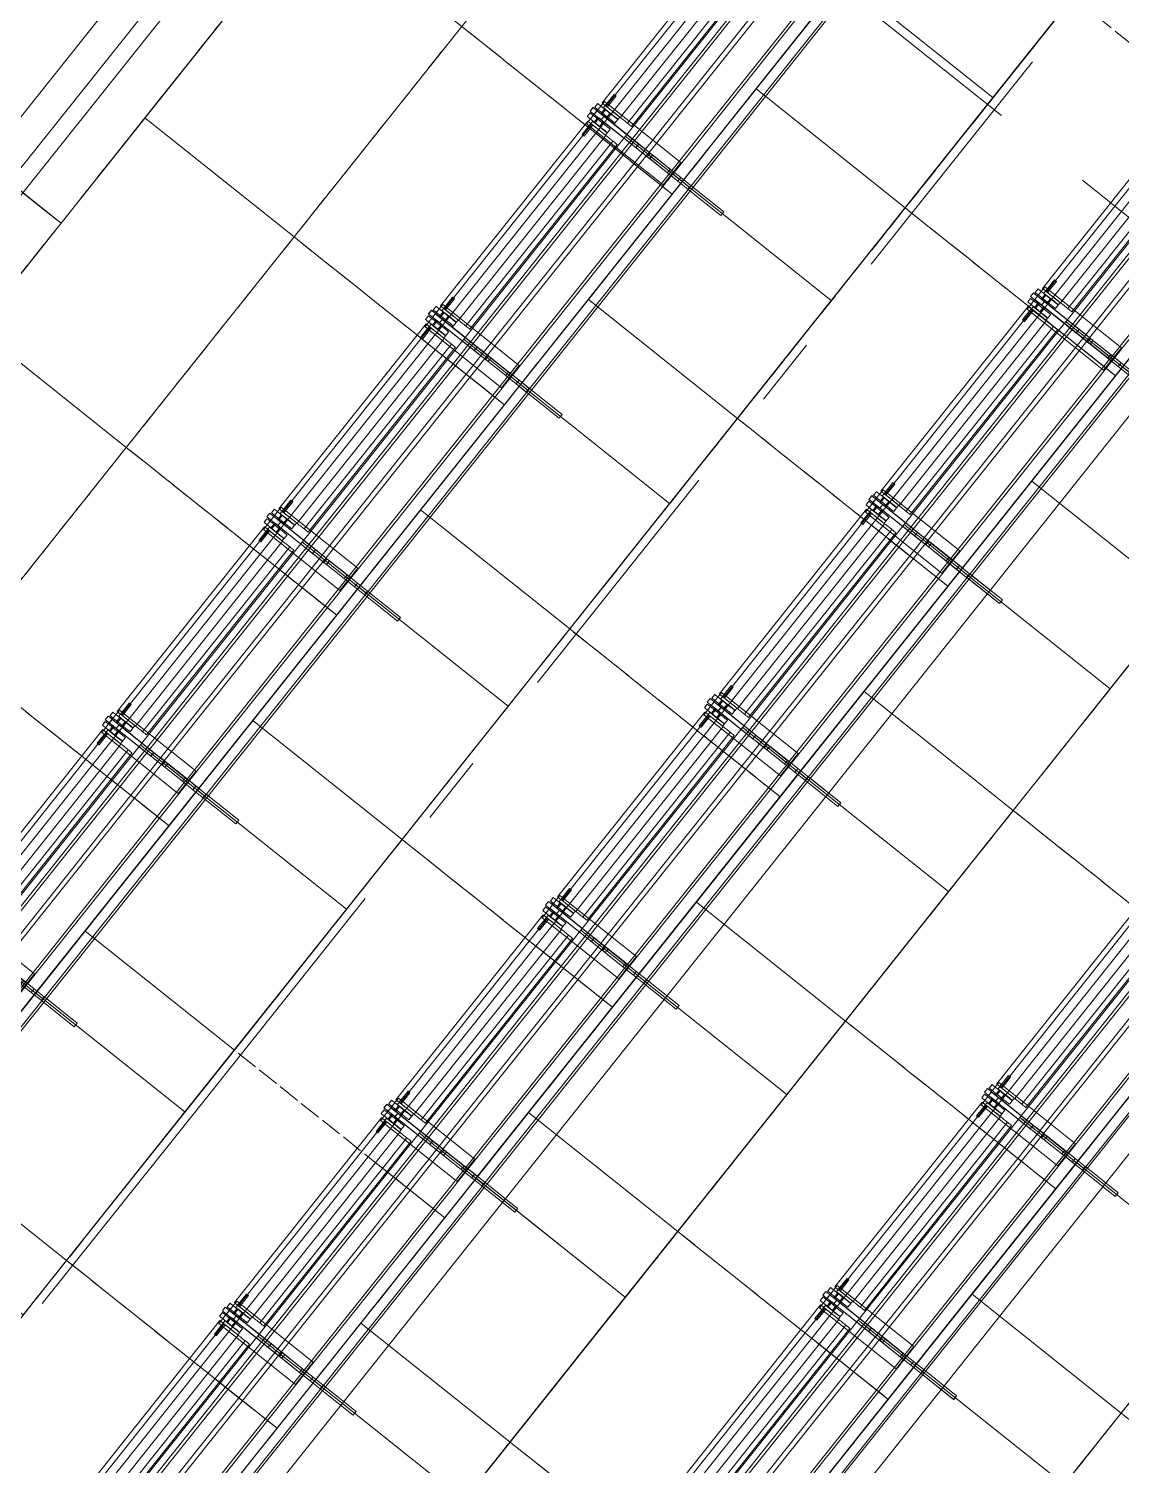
# Model space of a CAD drawing. Header units: millimetres. Extents: x -50172 to 90294, y -80883 to 25069.
# Drawn here: x -13744 to -11511, y -59074 to -56139 of the extents above; entities that cross this region are included whole.
import ezdxf
from ezdxf.enums import TextEntityAlignment as Align

# ---------------------------------------------------------------- set-up
doc = ezdxf.new("R2010")
doc.units = ezdxf.units.MM
doc.header["$MEASUREMENT"] = 0
doc.linetypes.add('Double Dashed', pattern=[1093.611073, 529.166651, -211.666656, 141.111112, -211.666656])
doc.linetypes.add('Hidden Line', pattern=[55, 45, -10])
for name, color, linetype in [('A-25-M_Wall_Ext', 7, 'Continuous'), ('New_A-05-M_Gross_Int_Plant', 7, 'Continuous'), ('New_A-15-MG_Structural_Grid_Phase_2', 7, 'Continuous'), ('New_A-20-M_Floor_Slab', 7, 'Continuous'), ('New_A-35-M_FFE_Fixed', 7, 'Continuous')]:
    doc.layers.add(name, color=color, linetype=linetype)
for name, color, linetype, lineweight in [('A-25-M_Wall_Ext_Pen_No__1', 7, 'Continuous', 13), ('New_A-20-M_Floor_Slab_Pen_No__89', 8, 'Continuous', 20), ('New_A-35-M_FFE_Fixed_Pen_No__1', 7, 'Continuous', 13), ('New_A-35-M_FFE_Fixed_Pen_No__101', 252, 'Continuous', 15), ('New_A-95-P_Drawing_Pen_No__1', 7, 'Continuous', 13), ('New_ArchiCAD Zone Stamps_Pen_No__6', 7, 'Continuous', 35)]:
    doc.layers.add(name, color=color, linetype=linetype, lineweight=lineweight)
for name, color, linetype, lineweight, true_color in [('A-25-M_Wall_Ext_Pen_No__107', 7, 'Continuous', 15, 0xa6a6a6), ('New_A-05-M_Gross_Int_Plant_Pen_No__74', 7, 'Continuous', 20, 0x606060), ('New_A-15-MG_Structural_Grid_Phase_2_Pen_No__222', 7, 'Continuous', 13, 0x65af33), ('New_A-35-M_FFE_Fixed_Pen_No__102', 7, 'Continuous', 15, 0xcccccc)]:
    doc.layers.add(name, color=color, linetype=linetype, lineweight=lineweight, true_color=true_color)
doc.styles.add('GENERATED_STYLE_1', font='')
doc.styles.add('GENERATED_STYLE_3', font='')
doc.styles.add('GENERATED_STYLE_4', font='')
doc.styles.get('GENERATED_STYLE_1').set_extended_font_data('Arial', bold=True)
doc.styles.get('GENERATED_STYLE_3').set_extended_font_data('Arial')
doc.styles.get('GENERATED_STYLE_4').set_extended_font_data('Swis721 BT')
pattern_1 = [(60, (0, 0), (-43.30127, 25), []), (120, (0, 0), (43.30127, 25), [])]

# ---------------------------------------------------------------- blocks, each defined once
blk = doc.blocks.new('Slab_28_1', base_point=(-14626.4, -59273.1))
at = {"layer": 'New_A-20-M_Floor_Slab_Pen_No__89', "linetype": 'Continuous', "flags": 128}
blk.add_lwpolyline([(-14626.4, -59273.1), (-9373.2, -52682.9), (-8435.3, -53091.9), (-14018.7, -60096.2)], close=True, dxfattribs=at)
blk = doc.blocks.new('Slab_29_1', base_point=(-14048.4, -60056))
at = {"layer": 'New_A-20-M_Floor_Slab_Pen_No__89', "linetype": 'Continuous', "flags": 128}
blk.add_lwpolyline([(-14048.4, -60056), (-8481.1, -53071.9), (-7543.2, -53480.9), (-13440.7, -60879.1)], close=True, dxfattribs=at)
blk = doc.blocks.new('Slab_30_1', base_point=(-13470.4, -60838.9))
at = {"layer": 'New_A-20-M_Floor_Slab_Pen_No__89', "linetype": 'Continuous', "flags": 128}
blk.add_lwpolyline([(-13470.4, -60838.9), (-7589.1, -53460.9), (-6651.2, -53869.8), (-12862.6, -61662)], close=True, dxfattribs=at)
blk = doc.blocks.new('VENTS__5_1', base_point=(-30958.5, -71277.4))
at = {"layer": 'New_A-05-M_Gross_Int_Plant_Pen_No__74', "linetype": 'Continuous'}
blk.add_arc((-26782.7, -43787.3), 28124.1, 246.43121, 336.44961, dxfattribs=at)
at = {"layer": 'New_ArchiCAD Zone Stamps_Pen_No__6'}
for tag, height, style, p in [('ROOM_NAME', 250, 'GENERATED_STYLE_1', (-31302.6, -70145.2)), ('zoneNameLine2', 250, 'GENERATED_STYLE_1', (-31491, -70577.3)), ('measuredAreaCode', 200, 'GENERATED_STYLE_3', (-31679.5, -70998)), ('DUMMY_649', 200, 'GENERATED_STYLE_3', (-31372.1, -71132.1)), ('DUMMY_650', 200, 'GENERATED_STYLE_3', (-30882.7, -71345.4)), ('DUMMY_651', 133.3, 'GENERATED_STYLE_3', (-30603.4, -71452))]:
    blk.add_attdef(tag, text='', height=height, rotation=336.4404, dxfattribs=dict(at, style=style)).set_placement(p, align=Align.TOP_LEFT)
blk = doc.blocks.new('Wall_351_1', base_point=(-38294.6, -69816.9))
at = {"layer": 'A-25-M_Wall_Ext_Pen_No__107', "linetype": 'Continuous', "lineweight": 0, "true_color": 0x535353}
for points in [[(-38161.1, -69523.8, 0.417286), (-920.9, -54882.6), (-922.8, -54881.8, -0.417285), (-38160.3, -69522)], [(-38224.1, -69662.2, 0.417299), (-781.4, -54943), (-783.3, -54942.2, -0.417299), (-38223.3, -69660.3)]]:
    blk.add_hatch(color=251, dxfattribs=at).paths.add_polyline_path(points)
at = {"layer": 'A-25-M_Wall_Ext_Pen_No__107', "linetype": 'Continuous'}
h = blk.add_hatch(dxfattribs=at)
h.set_pattern_fill('Plaster_0001', color=256, style=0, pattern_type=2)
h.set_pattern_definition([(201.458, (0, 0), (-63.3617, 161.19955), [0, -100]), (201.458, (-14.85, -98.89), (-63.3617, 161.19955), [0, -100])])
h.paths.add_polyline_path([(-38160.3, -69522, 0.417285), (-922.8, -54881.8), (-936.5, -54875.8, -0.417284), (-38154.1, -69508.4)])
h = blk.add_hatch(dxfattribs=at)
h.set_pattern_fill('Batt_Insulation_0001', color=256, style=0, pattern_type=2)
h.set_pattern_definition(pattern_1)
h.paths.add_polyline_path([(-38273, -69769.5, 0.41731), (-673.1, -54989.8), (-764.9, -54950.1, -0.417301), (-38231.6, -69678.5)])
h = blk.add_hatch(dxfattribs=at)
h.set_pattern_fill('Plywood_0001', color=256, style=0, pattern_type=2)
h.set_pattern_definition([(0, (0, 0), (0, 200), [])])
h.paths.add_polyline_path([(-38231.6, -69678.5, 0.417301), (-764.9, -54950.1), (-781.4, -54943, -0.417299), (-38224.1, -69662.2)])
h = blk.add_hatch(dxfattribs=at)
h.set_pattern_fill('Batt_Insulation_0001', color=256, style=0, pattern_type=2)
h.set_pattern_definition(pattern_1)
h.paths.add_polyline_path([(-38283.4, -69792.3, 0.417312), (-650.2, -54999.7), (-673.1, -54989.8, -0.41731), (-38273, -69769.5)])
blk.add_hatch(color=256, dxfattribs=at).paths.add_polyline_path([(-38294.6, -69816.9, 0.417314), (-625.4, -55010.5), (-650.2, -54999.7, -0.417312), (-38283.4, -69792.3)])
at = {"layer": 'A-25-M_Wall_Ext_Pen_No__1', "linetype": 'Continuous'}
for radius, start, end in [(28145.8, 246.16252, 336.76277), (28130.8, 246.16287, 336.76285), (28147.8, 246.16247, 336.76276), (28317.8, 246.15854, 336.76179), (28299.8, 246.15895, 336.76189), (28297.8, 246.159, 336.7619), (28417.8, 246.15624, 336.76122), (28469.8, 246.15506, 336.76093), (28442.8, 246.15567, 336.76108)]:
    blk.add_arc((-26785.3, -43777.2), radius, start, end, dxfattribs=at)
blk = doc.blocks.new('Standard grid marker_14')
at = {"layer": 'New_A-15-MG_Structural_Grid_Phase_2_Pen_No__222', "linetype": 'Double Dashed'}
blk.add_line((2591.1, 0), (19467, 0), dxfattribs=at)
at = {"layer": 'New_A-15-MG_Structural_Grid_Phase_2_Pen_No__222', "style": 'GENERATED_STYLE_4'}
for tag, p in [('AC_MarkerText_1_0', (-500, 43.9)), ('AC_MarkerText_1_1', (22558.2, 43.9))]:
    blk.add_attdef(tag, text='', height=350, rotation=195.0277, dxfattribs=at).set_placement(p, align=Align.MIDDLE_CENTER)
blk = doc.blocks.new('Standard grid marker_21')
at = {"layer": 'New_A-15-MG_Structural_Grid_Phase_2_Pen_No__222', "linetype": 'Double Dashed'}
for q in [(0, 0), (6898.4, 0)]:
    blk.add_line((1700.9, 0), q, dxfattribs=at)
blk = doc.blocks.new('Standard grid marker_26')
at = {"layer": 'New_A-15-MG_Structural_Grid_Phase_2_Pen_No__222', "linetype": 'Double Dashed'}
blk.add_arc((0, 0), 27977.6, 0, 90.63597, dxfattribs=at)
at = {"layer": 'New_A-15-MG_Structural_Grid_Phase_2_Pen_No__222', "style": 'GENERATED_STYLE_4'}
blk.add_attdef('AC_MarkerText_1', text='', height=350, rotation=90.3066, dxfattribs=at).set_placement((-1326.2, 28008), align=Align.MIDDLE_CENTER)
blk = doc.blocks.new('Montpelier with surface')
at = {"layer": 'New_A-35-M_FFE_Fixed_Pen_No__1', "linetype": 'Continuous'}
for p, q in [((0, 534.8), (0, 4.8)), ((390, 534.8), (0, 534.8)), ((285, 539.6), (370, 539.6)), ((285, 530), (285, 539.6)), ((285, 530), (370, 530)), ((370, 539.6), (371, 539.6)), ((370, 530), (370, 539.6)), ((370, 4.8), (370, 534.8)), ((370, 534.8), (414.6, 534.8)), ((370, 530), (371, 530)), ((371, 539.6), (397.3, 539.6)), ((371, 530), (371, 539.6)), ((371, 530), (397.3, 530)), ((390, 4.8), (390, 534.8)), ((397.3, 530), (397.3, 539.6)), ((397.3, 539.6), (424.7, 539.6)), ((397.3, 530), (424.7, 530)), ((414.6, 534.8), (415.5, 534.8)), ((414.6, 4.8), (414.6, 534.8)), ((415.5, 534.8), (416.5, 534.8)), ((416, 539.1), (616, 539.1)), ((416, 539.1), (416, 505.4)), ((416.5, 534.8), (417.4, 534.8)), ((417.4, 534.8), (418.3, 534.8)), ((418.3, 534.8), (419, 534.8)), ((419, 534.8), (419.6, 534.8)), ((419.6, 534.8), (420, 534.8)), ((420, 534.8), (420.2, 534.8)), ((420.2, 4.8), (420.2, 534.8)), ((420.2, 534.8), (480, 534.8)), ((424.7, 530), (424.7, 539.6)), ((424.7, 539.6), (470.9, 539.6)), ((424.7, 530), (470.9, 530)), ((470.9, 539.6), (477.4, 539.6)), ((470.9, 530), (470.9, 539.6)), ((470.9, 530), (477.4, 530)), ((477.4, 539.6), (478.6, 539.6)), ((477.4, 530), (477.4, 539.6)), ((477.4, 530), (478.6, 530)), ((478.6, 539.6), (480.7, 539.6)), ((478.6, 530), (480.7, 530)), ((480, 534.8), (482.5, 534.8)), ((480, 4.8), (480, 534.8)), ((480.7, 539.6), (483.7, 539.6)), ((480.7, 530), (483.7, 530)), ((482.5, 534.8), (485.7, 534.8)), ((483.7, 539.6), (487.4, 539.6)), ((483.7, 530), (487.4, 530)), ((485.7, 534.8), (489.5, 534.8)), ((487.4, 539.6), (491.7, 539.6)), ((487.4, 530), (491.7, 530)), ((489.5, 534.8), (493.9, 534.8)), ((491.7, 539.6), (496.6, 539.6)), ((491.7, 530), (496.6, 530)), ((493.9, 534.8), (499, 534.8)), ((496.6, 539.6), (501.7, 539.6)), ((496.6, 530), (501.7, 530)), ((499, 534.8), (504.7, 534.8)), ((501.7, 539.6), (507.1, 539.6)), ((501.7, 530), (507.1, 530)), ((504.7, 534.8), (511, 534.8)), ((507.1, 539.6), (597.9, 539.6)), ((507.1, 530), (507.1, 539.6)), ((507.1, 530), (597.9, 530)), ((511, 534.8), (517.9, 534.8)), ((517.9, 534.8), (525.2, 534.8)), ((517.9, 4.8), (517.9, 534.8)), ((525.2, 534.8), (530.9, 534.8)), ((530.9, 534.8), (535, 534.8)), ((535, 534.8), (537.4, 534.8)), ((537.4, 534.8), (538.2, 534.8)), ((538.2, 4.8), (538.2, 534.8)), ((589.7, 530.3), (590.2, 530.3)), ((589.7, 530.3), (589.7, 517.7)), ((590.2, 530.3), (591.7, 530.3)), ((591.7, 530.3), (594, 530.3)), ((592.1, 530.3), (592.7, 530.3)), ((592.1, 530.3), (592.1, 517.7)), ((592.7, 530.3), (594.2, 530.3)), ((594, 530.3), (596.7, 530.3)), ((594.2, 530.3), (596.5, 530.3)), ((596.5, 530.3), (599.1, 530.3)), ((596.7, 530.3), (599.4, 530.3)), ((597.9, 539.6), (608.1, 539.6)), ((597.9, 530), (597.9, 539.6)), ((597.9, 530), (608.1, 530)), ((599.1, 530.3), (601.8, 530.3)), ((599.4, 530.3), (601.6, 530.3)), ((601.6, 530.3), (603.2, 530.3)), ((601.8, 530.3), (604.1, 530.3)), ((603.2, 530.3), (603.7, 530.3)), ((603.7, 530.3), (603.7, 517.7)), ((604.1, 530.3), (605.6, 530.3)), ((605.6, 530.3), (606.1, 530.3)), ((606.1, 530.3), (606.1, 517.7)), ((608.1, 539.6), (617, 539.6)), ((608.1, 530), (617, 530)), ((616, 539.1), (616, 505.4)), ((617, 539.6), (623.5, 539.6)), ((617, 530), (623.5, 530)), ((623.5, 539.6), (626.7, 539.6)), ((623.5, 530), (626.7, 530)), ((626.7, 530), (626.7, 539.6)), ((416, 505.4), (616, 505.4)), ((541.1, 28.4), (541.1, 511.2)), ((541.1, 511.2), (541.7, 511.2)), ((541.7, 511.2), (543.1, 511.2)), ((543.1, 511.2), (545.3, 511.2)), ((545.3, 511.2), (548.1, 511.2)), ((548.1, 511.2), (551.8, 511.2)), ((551.8, 511.2), (552.7, 511.2)), ((551.8, 28.4), (551.8, 511.2)), ((552.7, 511.2), (554.3, 511.2)), ((554.3, 511.2), (556.3, 511.2)), ((556.3, 511.2), (558.8, 511.2)), ((558.8, 511.2), (561.5, 511.2)), ((561.5, 511.2), (564.4, 511.2)), ((564.4, 511.2), (567.4, 511.2)), ((567.4, 511.2), (570.4, 511.2)), ((570.4, 511.2), (607, 511.2)), ((570.4, 28.4), (570.4, 511.2)), ((571.6, 527.1), (573.6, 527.1)), ((571.6, 527.1), (571.6, 517.7)), ((571.6, 517.7), (573.6, 517.7)), ((571.6, 517), (572.4, 517)), ((571.6, 517), (571.6, 511.2)), ((571.6, 511.2), (572.4, 511.2)), ((572.4, 517), (574.9, 517)), ((572.4, 511.2), (574.9, 511.2)), ((573.6, 527.1), (579.3, 527.1)), ((573.6, 517.7), (579.3, 517.7)), ((574.9, 517), (578.9, 517)), ((574.9, 511.2), (578.9, 511.2)), ((578.9, 517), (584, 517)), ((578.9, 511.2), (584, 511.2)), ((579.3, 527.1), (587.8, 527.1)), ((579.3, 517.7), (587.8, 517.7)), ((584, 517), (590.1, 517)), ((584, 511.2), (590.1, 511.2)), ((587.8, 527.1), (597.9, 527.1)), ((587.8, 517.7), (597.9, 517.7)), ((589.7, 517.7), (590.2, 517.7)), ((590.1, 517), (596.6, 517)), ((590.1, 511.2), (596.6, 511.2)), ((590.2, 517.7), (591.7, 517.7)), ((591.7, 517.7), (594, 517.7)), ((592.1, 517.7), (592.7, 517.7)), ((592.7, 517.7), (594.2, 517.7)), ((594, 517.7), (596.7, 517.7)), ((594.2, 517.7), (596.5, 517.7)), ((596.5, 517.7), (599.1, 517.7)), ((596.6, 517), (603.3, 517)), ((596.6, 511.2), (603.3, 511.2)), ((596.7, 517.7), (599.4, 517.7)), ((597.9, 527.1), (608, 527.1)), ((597.9, 517.7), (608, 517.7)), ((599.1, 517.7), (601.8, 517.7)), ((599.4, 517.7), (601.6, 517.7)), ((601.6, 517.7), (603.2, 517.7)), ((601.8, 517.7), (604.1, 517.7)), ((603.2, 517.7), (603.7, 517.7)), ((603.3, 517), (609.5, 517)), ((603.3, 511.2), (609.5, 511.2)), ((604.1, 517.7), (605.6, 517.7)), ((604.5, 511.2), (604.5, 482.3)), ((604.5, 511.2), (609.5, 511.2)), ((605.6, 517.7), (606.1, 517.7)), ((607, 511.2), (609.5, 511.2)), ((607, 28.4), (607, 511.2)), ((608, 527.1), (616.5, 527.1)), ((608, 517.7), (616.5, 517.7)), ((609.5, 517), (609.5, 511.2)), ((609.5, 511.2), (611.9, 511.2)), ((609.5, 511.2), (609.5, 482.3)), ((611.9, 511.2), (613.9, 511.2)), ((613.9, 511.2), (615.5, 511.2)), ((615.5, 511.2), (616.8, 511.2)), ((616.5, 527.1), (622.2, 527.1)), ((616.5, 517.7), (622.2, 517.7)), ((616.8, 511.2), (617.6, 511.2)), ((617.6, 511.2), (617.9, 511.2)), ((617.9, 28.4), (617.9, 511.2)), ((622.2, 527.1), (624.2, 527.1)), ((622.2, 517.7), (624.2, 517.7)), ((624.2, 527.1), (624.2, 517.7)), ((604.5, 482.3), (609.5, 482.3)), ((416, 0), (416, 33.7)), ((416, 33.7), (616, 33.7)), ((604.5, 28.4), (604.5, 57.3)), ((604.5, 57.3), (609.5, 57.3)), ((609.5, 28.4), (609.5, 57.3)), ((616, 0), (616, 33.7)), ((0, 4.8), (390, 4.8)), ((285, 9.6), (370, 9.6)), ((285, 0), (285, 9.6)), ((370, 9.6), (371, 9.6)), ((370, 0), (370, 9.6)), ((370, 4.8), (414.6, 4.8)), ((371, 9.6), (397.3, 9.6)), ((371, 0), (371, 9.6)), ((397.3, 9.6), (424.7, 9.6)), ((397.3, 0), (397.3, 9.6)), ((414.6, 4.8), (415.5, 4.8)), ((415.5, 4.8), (416.5, 4.8)), ((416.5, 4.8), (417.4, 4.8)), ((417.4, 4.8), (418.3, 4.8)), ((418.3, 4.8), (419, 4.8)), ((419, 4.8), (419.6, 4.8)), ((419.6, 4.8), (420, 4.8)), ((420, 4.8), (420.2, 4.8)), ((420.2, 4.8), (480, 4.8)), ((424.7, 9.6), (470.9, 9.6)), ((424.7, 0), (424.7, 9.6)), ((470.9, 9.6), (477.4, 9.6)), ((470.9, 0), (470.9, 9.6)), ((477.4, 9.6), (478.6, 9.6)), ((477.4, 0), (477.4, 9.6)), ((478.6, 9.6), (480.7, 9.6)), ((480, 4.8), (482.5, 4.8)), ((480.7, 9.6), (483.7, 9.6)), ((482.5, 4.8), (485.7, 4.8)), ((483.7, 9.6), (487.4, 9.6)), ((485.7, 4.8), (489.5, 4.8)), ((487.4, 9.6), (491.7, 9.6)), ((489.5, 4.8), (493.9, 4.8)), ((491.7, 9.6), (496.6, 9.6)), ((493.9, 4.8), (499, 4.8)), ((496.6, 9.6), (501.7, 9.6)), ((499, 4.8), (504.7, 4.8)), ((501.7, 9.6), (507.1, 9.6)), ((504.7, 4.8), (511, 4.8)), ((507.1, 9.6), (597.9, 9.6)), ((507.1, 0), (507.1, 9.6)), ((511, 4.8), (517.9, 4.8)), ((517.9, 4.8), (525.2, 4.8)), ((525.2, 4.8), (530.9, 4.8)), ((530.9, 4.8), (535, 4.8)), ((535, 4.8), (537.4, 4.8)), ((537.4, 4.8), (538.2, 4.8)), ((541.1, 28.4), (541.7, 28.4)), ((541.7, 28.4), (543.1, 28.4)), ((543.1, 28.4), (545.3, 28.4)), ((545.3, 28.4), (548.1, 28.4)), ((548.1, 28.4), (551.8, 28.4)), ((551.8, 28.4), (552.7, 28.4)), ((552.7, 28.4), (554.3, 28.4)), ((554.3, 28.4), (556.3, 28.4)), ((556.3, 28.4), (558.8, 28.4)), ((558.8, 28.4), (561.5, 28.4)), ((561.5, 28.4), (564.4, 28.4)), ((564.4, 28.4), (567.4, 28.4)), ((567.4, 28.4), (570.4, 28.4)), ((570.4, 28.4), (607, 28.4)), ((571.6, 22.6), (571.6, 28.4)), ((571.6, 28.4), (572.4, 28.4)), ((571.6, 22.6), (572.4, 22.6)), ((571.6, 21.9), (573.6, 21.9)), ((571.6, 12.5), (571.6, 21.9)), ((571.6, 12.5), (573.6, 12.5)), ((572.4, 28.4), (574.9, 28.4)), ((572.4, 22.6), (574.9, 22.6)), ((573.6, 21.9), (579.3, 21.9)), ((573.6, 12.5), (579.3, 12.5)), ((574.9, 28.4), (578.9, 28.4)), ((574.9, 22.6), (578.9, 22.6)), ((578.9, 28.4), (584, 28.4)), ((578.9, 22.6), (584, 22.6)), ((579.3, 21.9), (587.8, 21.9)), ((579.3, 12.5), (587.8, 12.5)), ((584, 28.4), (590.1, 28.4)), ((584, 22.6), (590.1, 22.6)), ((587.8, 21.9), (597.9, 21.9)), ((587.8, 12.5), (597.9, 12.5)), ((589.7, 9.3), (589.7, 21.9)), ((589.7, 21.9), (590.2, 21.9)), ((589.7, 9.3), (590.2, 9.3)), ((590.1, 28.4), (596.6, 28.4)), ((590.1, 22.6), (596.6, 22.6)), ((590.2, 21.9), (591.7, 21.9)), ((590.2, 9.3), (591.7, 9.3)), ((591.7, 21.9), (594, 21.9)), ((591.7, 9.3), (594, 9.3)), ((592.1, 9.3), (592.1, 21.9)), ((592.1, 21.9), (592.7, 21.9)), ((592.1, 9.3), (592.7, 9.3)), ((592.7, 21.9), (594.2, 21.9)), ((592.7, 9.3), (594.2, 9.3)), ((594, 21.9), (596.7, 21.9)), ((594, 9.3), (596.7, 9.3)), ((594.2, 21.9), (596.5, 21.9)), ((594.2, 9.3), (596.5, 9.3)), ((596.5, 21.9), (599.1, 21.9)), ((596.5, 9.3), (599.1, 9.3)), ((596.6, 28.4), (603.3, 28.4)), ((596.6, 22.6), (603.3, 22.6)), ((596.7, 21.9), (599.4, 21.9)), ((596.7, 9.3), (599.4, 9.3)), ((597.9, 21.9), (608, 21.9)), ((597.9, 12.5), (608, 12.5)), ((597.9, 9.6), (608.1, 9.6)), ((597.9, 0), (597.9, 9.6)), ((599.1, 21.9), (601.8, 21.9)), ((599.1, 9.3), (601.8, 9.3)), ((599.4, 21.9), (601.6, 21.9)), ((599.4, 9.3), (601.6, 9.3)), ((601.6, 21.9), (603.2, 21.9)), ((601.6, 9.3), (603.2, 9.3)), ((601.8, 21.9), (604.1, 21.9)), ((601.8, 9.3), (604.1, 9.3)), ((603.2, 21.9), (603.7, 21.9)), ((603.2, 9.3), (603.7, 9.3)), ((603.3, 28.4), (609.5, 28.4)), ((603.3, 22.6), (609.5, 22.6)), ((603.7, 9.3), (603.7, 21.9)), ((604.1, 21.9), (605.6, 21.9)), ((604.1, 9.3), (605.6, 9.3)), ((604.5, 28.4), (609.5, 28.4)), ((605.6, 21.9), (606.1, 21.9)), ((605.6, 9.3), (606.1, 9.3)), ((606.1, 9.3), (606.1, 21.9)), ((607, 28.4), (609.5, 28.4)), ((608, 21.9), (616.5, 21.9)), ((608, 12.5), (616.5, 12.5)), ((608.1, 9.6), (617, 9.6)), ((609.5, 22.6), (609.5, 28.4)), ((609.5, 28.4), (611.9, 28.4)), ((611.9, 28.4), (613.9, 28.4)), ((613.9, 28.4), (615.5, 28.4)), ((615.5, 28.4), (616.8, 28.4)), ((616.5, 21.9), (622.2, 21.9)), ((616.5, 12.5), (622.2, 12.5)), ((616.8, 28.4), (617.6, 28.4)), ((617, 9.6), (623.5, 9.6)), ((617.6, 28.4), (617.9, 28.4)), ((622.2, 21.9), (624.2, 21.9)), ((622.2, 12.5), (624.2, 12.5)), ((623.5, 9.6), (626.7, 9.6)), ((624.2, 12.5), (624.2, 21.9)), ((626.7, 0), (626.7, 9.6)), ((285, 0), (370, 0)), ((370, 0), (371, 0)), ((371, 0), (397.3, 0)), ((397.3, 0), (424.7, 0)), ((416, 0), (616, 0)), ((424.7, 0), (470.9, 0)), ((470.9, 0), (477.4, 0)), ((477.4, 0), (478.6, 0)), ((478.6, 0), (480.7, 0)), ((480.7, 0), (483.7, 0)), ((483.7, 0), (487.4, 0)), ((487.4, 0), (491.7, 0)), ((491.7, 0), (496.6, 0)), ((496.6, 0), (501.7, 0)), ((501.7, 0), (507.1, 0)), ((507.1, 0), (597.9, 0)), ((597.9, 0), (608.1, 0)), ((608.1, 0), (617, 0)), ((617, 0), (623.5, 0)), ((623.5, 0), (626.7, 0))]:
    blk.add_line(p, q, dxfattribs=at)

msp = doc.modelspace()

# ---------------------------------------------------------------- linework, layer by layer
at = {"layer": 'New_A-35-M_FFE_Fixed_Pen_No__1', "linetype": 'Continuous', "flags": 128}
for points in [[(-12257.3, -56262.6), (-11914.5, -55832.5), (-11609.5, -56075.6), (-11952.3, -56505.7)], [(-12600.1, -56692.7), (-12257.3, -56262.6), (-11952.3, -56505.7), (-12295.2, -56935.8)], [(-11627.4, -56764.7), (-11678.7, -56723.8), (-11335.8, -56293.8), (-11284.6, -56334.6)], [(-11522.3, -56848.5), (-11179.4, -56418.4), (-11335.8, -56293.8), (-11678.7, -56723.8)], [(-11522.3, -56848.5), (-11600.5, -56786.2), (-11257.6, -56356.1), (-11179.4, -56418.4)], [(-11693.7, -57063.5), (-11350.9, -56633.5), (-11045.9, -56876.6), (-11388.7, -57306.6)], [(-12943, -57122.7), (-12600.1, -56692.7), (-12295.2, -56935.8), (-12638, -57365.8)], [(-11970.2, -57194.8), (-12021.5, -57153.9), (-11678.7, -56723.8), (-11627.4, -56764.7)], [(-11865.1, -57278.6), (-11522.3, -56848.5), (-11678.7, -56723.8), (-12021.5, -57153.9)], [(-11865.1, -57278.6), (-11943.3, -57216.3), (-11600.5, -56786.2), (-11522.3, -56848.5)], [(-12036.5, -57493.6), (-11693.7, -57063.5), (-11388.7, -57306.6), (-11731.6, -57736.7)], [(-13285.8, -57552.8), (-12943, -57122.7), (-12638, -57365.8), (-12980.8, -57795.9)], [(-12313.1, -57624.9), (-12364.3, -57584), (-12021.5, -57153.9), (-11970.2, -57194.8)], [(-12207.9, -57708.7), (-11865.1, -57278.6), (-12021.5, -57153.9), (-12364.3, -57584)], [(-12207.9, -57708.7), (-12286.1, -57646.3), (-11943.3, -57216.3), (-11865.1, -57278.6)], [(-12379.3, -57923.7), (-12036.5, -57493.6), (-11731.6, -57736.7), (-12074.4, -58166.8)], [(-13628.6, -57982.9), (-13285.8, -57552.8), (-12980.8, -57795.9), (-13323.7, -58226)], [(-12655.9, -58054.9), (-12707.2, -58014.1), (-12364.3, -57584), (-12313.1, -57624.9)], [(-12550.8, -58138.7), (-12207.9, -57708.7), (-12364.3, -57584), (-12707.2, -58014.1)], [(-12550.8, -58138.7), (-12629, -58076.4), (-12286.1, -57646.3), (-12207.9, -57708.7)], [(-12722.2, -58353.8), (-12379.3, -57923.7), (-12074.4, -58166.8), (-12417.2, -58596.9)], [(-11749.4, -58425.8), (-11800.7, -58385), (-11457.9, -57954.9), (-11406.6, -57995.8)], [(-11644.3, -58509.6), (-11301.5, -58079.6), (-11457.9, -57954.9), (-11800.7, -58385)], [(-13628.6, -57982.9), (-13971.5, -58413), (-13666.5, -58656.1), (-13323.7, -58226)], [(-12998.7, -58485), (-13050, -58444.2), (-12707.2, -58014.1), (-12655.9, -58054.9)], [(-12893.6, -58568.8), (-12550.8, -58138.7), (-12707.2, -58014.1), (-13050, -58444.2)], [(-11644.3, -58509.6), (-11722.5, -58447.3), (-11379.7, -58017.2), (-11301.5, -58079.6)], [(-12893.6, -58568.8), (-12971.8, -58506.5), (-12629, -58076.4), (-12550.8, -58138.7)], [(-11815.7, -58724.7), (-11472.9, -58294.6), (-11167.9, -58537.7), (-11510.8, -58967.8)], [(-13065, -58783.9), (-12722.2, -58353.8), (-12417.2, -58596.9), (-12760, -59027)], [(-12092.3, -58855.9), (-12143.5, -58815), (-11800.7, -58385), (-11749.4, -58425.8)], [(-11987.1, -58939.7), (-11644.3, -58509.6), (-11800.7, -58385), (-12143.5, -58815)], [(-13971.5, -58413), (-14314.3, -58843), (-14009.3, -59086.1), (-13666.5, -58656.1)], [(-12998.7, -58485), (-13050, -58444.2), (-13392.8, -58874.2), (-13341.5, -58915.1)], [(-12893.6, -58568.8), (-13236.4, -58998.9), (-13392.8, -58874.2), (-13050, -58444.2)], [(-11987.1, -58939.7), (-12065.3, -58877.4), (-11722.5, -58447.3), (-11644.3, -58509.6)], [(-12893.6, -58568.8), (-12971.8, -58506.5), (-13314.6, -58936.6), (-13236.4, -58998.9)], [(-12158.6, -59154.7), (-11815.7, -58724.7), (-11510.8, -58967.8), (-11853.6, -59397.8)], [(-13407.8, -59213.9), (-13065, -58783.9), (-12760, -59027), (-13102.9, -59457)], [(-12435.1, -59286), (-12486.4, -59245.1), (-12143.5, -58815), (-12092.3, -58855.9)], [(-12330, -59369.8), (-11987.1, -58939.7), (-12143.5, -58815), (-12486.4, -59245.1)], [(-13341.5, -58915.1), (-13392.8, -58874.2), (-13735.6, -59304.3), (-13684.4, -59345.2)], [(-13236.4, -58998.9), (-13579.3, -59429), (-13735.6, -59304.3), (-13392.8, -58874.2)], [(-12330, -59369.8), (-12408.2, -59307.5), (-12065.3, -58877.4), (-11987.1, -58939.7)], [(-13236.4, -58998.9), (-13314.6, -58936.6), (-13657.5, -59366.6), (-13579.3, -59429)]]:
    msp.add_lwpolyline(points, close=True, dxfattribs=at)
at = {"layer": 'New_A-35-M_FFE_Fixed_Pen_No__101', "linetype": 'Hidden Line', "flags": 128}
for points in [[(-10836.6, -55988.3), (-11266.7, -55645.5), (-11609.5, -56075.6), (-11179.4, -56418.4)], [(-11522.3, -56848.5), (-11952.3, -56505.7), (-11609.5, -56075.6), (-11179.4, -56418.4)], [(-11865.1, -57278.6), (-12295.2, -56935.8), (-11952.3, -56505.7), (-11522.3, -56848.5)], [(-12207.9, -57708.7), (-12638, -57365.8), (-12295.2, -56935.8), (-11865.1, -57278.6)], [(-11301.5, -58079.6), (-11731.6, -57736.7), (-11388.7, -57306.6), (-10958.6, -57649.5)], [(-12550.8, -58138.7), (-12980.8, -57795.9), (-12638, -57365.8), (-12207.9, -57708.7)], [(-11644.3, -58509.6), (-12074.4, -58166.8), (-11731.6, -57736.7), (-11301.5, -58079.6)], [(-12893.6, -58568.8), (-13323.7, -58226), (-12980.8, -57795.9), (-12550.8, -58138.7)], [(-11987.1, -58939.7), (-12417.2, -58596.9), (-12074.4, -58166.8), (-11644.3, -58509.6)], [(-12893.6, -58568.8), (-13323.7, -58226), (-13666.5, -58656.1), (-13236.4, -58998.9)], [(-12330, -59369.8), (-12760, -59027), (-12417.2, -58596.9), (-11987.1, -58939.7)], [(-13236.4, -58998.9), (-13666.5, -58656.1), (-14009.3, -59086.1), (-13579.3, -59429)], [(-11423.5, -59740.7), (-11853.6, -59397.8), (-11510.8, -58967.8), (-11080.7, -59310.6)], [(-12672.8, -59799.9), (-13102.9, -59457), (-12760, -59027), (-12330, -59369.8)]]:
    msp.add_lwpolyline(points, close=True, dxfattribs=at)
at = {"layer": 'New_A-35-M_FFE_Fixed_Pen_No__102', "linetype": 'Hidden Line', "flags": 128}
for points in [[(-12428.7, -56477.6), (-12858.8, -56134.8), (-12516, -55704.7), (-12085.9, -56047.5)], [(-13678, -56536.8), (-14108.1, -56194), (-13765.3, -55763.9), (-13335.2, -56106.7)], [(-12771.6, -56907.7), (-13201.6, -56564.9), (-12858.8, -56134.8), (-12428.7, -56477.6)], [(-14020.8, -56966.9), (-14450.9, -56624.1), (-14108.1, -56194), (-13678, -56536.8)], [(-13114.4, -57337.8), (-13544.5, -56994.9), (-13201.6, -56564.9), (-12771.6, -56907.7)], [(-13457.2, -57767.9), (-13887.3, -57425), (-13544.5, -56994.9), (-13114.4, -57337.8)], [(-13800.1, -58197.9), (-14230.1, -57855.1), (-13887.3, -57425), (-13457.2, -57767.9)]]:
    msp.add_lwpolyline(points, close=True, dxfattribs=at)
at = {"layer": 'New_A-35-M_FFE_Fixed_Pen_No__102', "linetype": 'Continuous', "flags": 128}
for points in [[(-13506.6, -56321.8), (-13163.8, -55891.7), (-12858.8, -56134.8), (-13201.6, -56564.9)], [(-12533.9, -56393.8), (-12585.1, -56352.9), (-12242.3, -55922.9), (-12191, -55963.7)], [(-12428.7, -56477.6), (-12085.9, -56047.5), (-12242.3, -55922.9), (-12585.1, -56352.9)], [(-13783.1, -56453), (-13834.4, -56412.1), (-13491.6, -55982.1), (-13440.3, -56022.9)], [(-13678, -56536.8), (-13335.2, -56106.7), (-13491.6, -55982.1), (-13834.4, -56412.1)], [(-12428.7, -56477.6), (-12506.9, -56415.3), (-12164.1, -55985.2), (-12085.9, -56047.5)], [(-13678, -56536.8), (-13756.2, -56474.5), (-13413.4, -56044.4), (-13335.2, -56106.7)], [(-13849.4, -56751.8), (-13506.6, -56321.8), (-13201.6, -56564.9), (-13544.5, -56994.9)], [(-12876.7, -56823.9), (-12928, -56783), (-12585.1, -56352.9), (-12533.9, -56393.8)], [(-12771.6, -56907.7), (-12428.7, -56477.6), (-12585.1, -56352.9), (-12928, -56783)], [(-14020.8, -56966.9), (-13678, -56536.8), (-13834.4, -56412.1), (-14177.2, -56842.2)], [(-12771.6, -56907.7), (-12849.8, -56845.4), (-12506.9, -56415.3), (-12428.7, -56477.6)], [(-14020.8, -56966.9), (-14099, -56904.5), (-13756.2, -56474.5), (-13678, -56536.8)], [(-14192.3, -57181.9), (-13849.4, -56751.8), (-13544.5, -56994.9), (-13887.3, -57425)], [(-13219.5, -57254), (-13270.8, -57213.1), (-12928, -56783), (-12876.7, -56823.9)], [(-13114.4, -57337.8), (-12771.6, -56907.7), (-12928, -56783), (-13270.8, -57213.1)], [(-13114.4, -57337.8), (-13192.6, -57275.4), (-12849.8, -56845.4), (-12771.6, -56907.7)], [(-13562.3, -57684.1), (-13613.6, -57643.2), (-13270.8, -57213.1), (-13219.5, -57254)], [(-13457.2, -57767.9), (-13114.4, -57337.8), (-13270.8, -57213.1), (-13613.6, -57643.2)], [(-13457.2, -57767.9), (-13535.4, -57705.5), (-13192.6, -57275.4), (-13114.4, -57337.8)], [(-13905.2, -58114.1), (-13956.4, -58073.3), (-13613.6, -57643.2), (-13562.3, -57684.1)], [(-13800.1, -58197.9), (-13457.2, -57767.9), (-13613.6, -57643.2), (-13956.4, -58073.3)], [(-13800.1, -58197.9), (-13878.2, -58135.6), (-13535.4, -57705.5), (-13457.2, -57767.9)]]:
    msp.add_lwpolyline(points, close=True, dxfattribs=at)
at = {"layer": 'New_A-95-P_Drawing_Pen_No__1', "linetype": 'Continuous'}
msp.add_arc((-26783.5, -43782), 28261, 246.82787, 336.44041, dxfattribs=at)

# ---------------------------------------------------------------- block references
at = {"layer": 'A-25-M_Wall_Ext', "color": 250, "lineweight": 50, "true_color": 0x2a2a2a}
msp.add_blockref('Wall_351_1', (-38294.6, -69816.9), dxfattribs=at)
at = {"layer": 'New_A-05-M_Gross_Int_Plant', "linetype": 'Continuous'}
msp.add_blockref('VENTS__5_1', (-30958.5, -71277.4), dxfattribs=at)
at = {"layer": 'New_A-15-MG_Structural_Grid_Phase_2', "color": 8, "linetype": 'Continuous', "lineweight": 15, "zscale": 1000}
for name, p, rotation in [('Standard grid marker_26', (-26783.5, -43781.2), 246.1337837427074), ('Standard grid marker_14', (-4601.2, -62025.7), 141.4127390902341), ('Standard grid marker_21', (-14447.1, -59659.7), 51.41273909023403)]:
    msp.add_blockref(name, p, dxfattribs=dict(at, rotation=rotation))
at = {"layer": 'New_A-20-M_Floor_Slab', "color": 8, "linetype": 'Continuous', "lineweight": 20}
for name, p in [('Slab_28_1', (-14626.4, -59273.1)), ('Slab_29_1', (-14048.4, -60056)), ('Slab_30_1', (-13470.4, -60838.9))]:
    msp.add_blockref(name, p, dxfattribs=at)
at = {"layer": 'New_A-35-M_FFE_Fixed', "color": 251, "linetype": 'Continuous', "lineweight": 20, "true_color": 0x606060, "zscale": 1000, "rotation": 141.4404118615686}
for p in [(-11439.9, -55862.1), (-10870, -56655.3)]:
    msp.add_blockref('Montpelier with surface', p, dxfattribs=at)
at = {"layer": 'New_A-35-M_FFE_Fixed', "color": 251, "linetype": 'Continuous', "lineweight": 20, "true_color": 0x606060, "xscale": -1, "zscale": 1000, "rotation": 321.4404118616064}
for p in [(-12106.5, -56698.5), (-12436.9, -57112.9), (-11536.7, -57491.6), (-12767.3, -57527.4), (-11867.1, -57906.1), (-13097.6, -57941.8), (-12197.4, -58320.5), (-13428, -58356.2), (-11300.2, -58703), (-12527.8, -58734.9), (-13758.4, -58770.7), (-11630.5, -59117.4), (-12858.1, -59149.4), (-11960.9, -59531.8), (-13188.5, -59563.8)]:
    msp.add_blockref('Montpelier with surface', p, dxfattribs=at)

doc.saveas('drawing.dxf')
